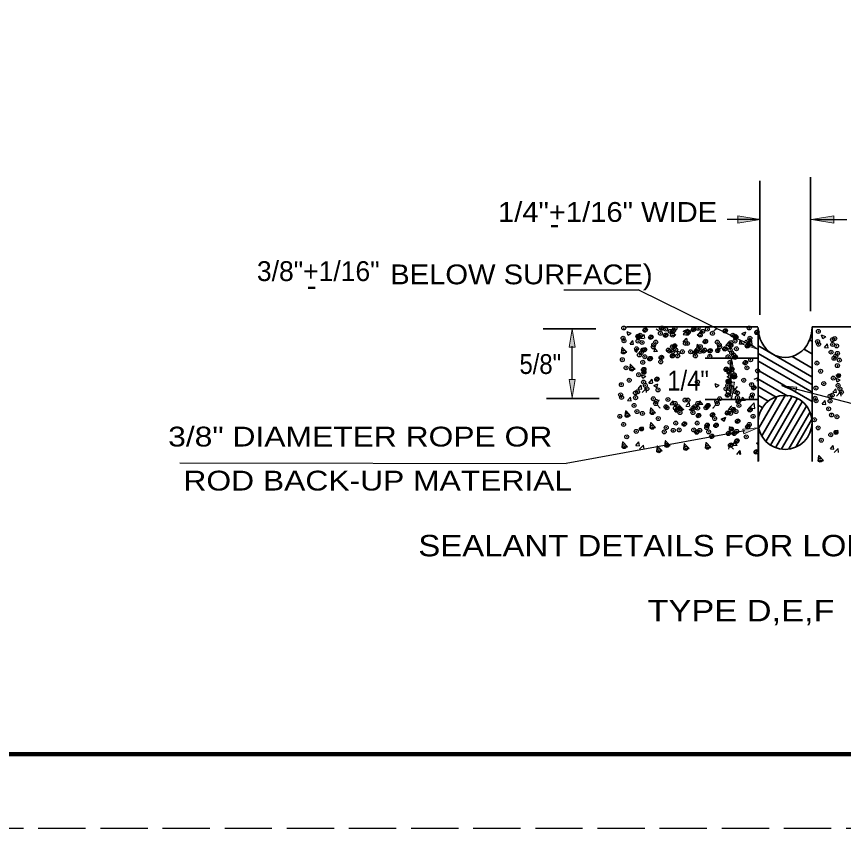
# Model space of a CAD drawing. Extents: x 36.4 to 71.7, y 0.7 to 22.7.
# Drawn here: x 54.42 to 59.98, y 0.74 to 6.21 of the extents above; entities that cross this region are included whole.
import ezdxf

# ---------------------------------------------------------------- set-up
doc = ezdxf.new("R2010")
doc.units = 0
doc.header["$LTSCALE"] = 0.053
doc.header["$PDMODE"] = 32
doc.header["$PDSIZE"] = 0.0265
doc.linetypes.add('LONG_DASHED', pattern=[7.5, 6, -1.5])
doc.layers.add('1', color=7, linetype='Continuous', lineweight=25)
doc.layers.add('3', color=7, linetype='Continuous', lineweight=25)

msp = doc.modelspace()

# ---------------------------------------------------------------- hatches: boundary and pattern name
at = {"layer": '1'}
for points in [[(58.17867, 3.983), (58.13867, 3.983), (58.15867, 4.103), (58.15867, 4.103)], [(59.24908, 3.78958), (59.20908, 3.78958), (59.22908, 3.90958), (59.22908, 3.90958)], [(58.17867, 3.76358), (58.13867, 3.76358), (58.15867, 3.64358), (58.15867, 3.64358)], [(59.24908, 3.74725), (59.20908, 3.74725), (59.22908, 3.62725), (59.22908, 3.62725)]]:
    msp.add_hatch(color=256, dxfattribs=at).paths.add_polyline_path(points)
at = {"layer": '3'}
for points in [[(59.27342, 4.86533), (59.27342, 4.81533), (59.42342, 4.84033), (59.42342, 4.84033)], [(59.91758, 4.86533), (59.91758, 4.81533), (59.76758, 4.84033), (59.76758, 4.84033)], [(59.32317, 4.02942), (59.30817, 3.99967), (59.40492, 3.96958), (59.40492, 3.96958)], [(59.66133, 3.68058), (59.67008, 3.71258), (59.5695, 3.72225), (59.5695, 3.72225)], [(59.31342, 3.39817), (59.30508, 3.4305), (59.40592, 3.43975), (59.40592, 3.43975)]]:
    msp.add_hatch(color=256, dxfattribs=at).paths.add_polyline_path(points)

# ---------------------------------------------------------------- linework, layer by layer
at = {"layer": '1', "lineweight": 35}
for p, q in [((59.76175, 5.126), (59.76175, 4.22383)), ((59.42067, 5.10167), (59.42067, 4.1995)), ((59.40675, 4.118), (58.52292, 4.118)), ((59.77175, 4.11883), (59.77175, 3.2125)), ((59.77175, 4.11883), (60.67808, 4.11883)), ((58.31817, 4.105), (57.96333, 4.105)), ((59.4085, 4.11467), (59.4085, 3.2125)), ((59.7525, 4.03275), (59.77342, 4.02067)), ((59.408, 3.9925), (59.77042, 3.78317)), ((59.71417, 3.97117), (59.7755, 3.93575)), ((58.48983, 3.9425), (58.52542, 3.948)), ((59.40675, 3.908), (59.05192, 3.908)), ((59.40858, 3.94008), (59.77083, 3.73083)), ((59.63767, 3.91917), (59.77217, 3.8415)), ((59.40775, 3.8895), (59.77342, 3.67833)), ((58.54517, 3.82783), (58.58075, 3.83333)), ((59.40692, 3.82708), (59.77158, 3.6165)), ((59.40667, 3.76967), (59.60842, 3.65317)), ((59.40608, 3.7165), (59.53042, 3.64467)), ((59.40942, 3.71983), (59.40967, 3.71967)), ((58.34067, 3.63683), (57.98583, 3.63683)), ((59.40675, 3.63), (59.05192, 3.63)), ((59.40692, 3.65808), (59.47675, 3.61775)), ((59.412, 3.43583), (59.53233, 3.64433)), ((59.43183, 3.3815), (59.59308, 3.66083)), ((59.46108, 3.34775), (59.63467, 3.6485)), ((59.49275, 3.32383), (59.672, 3.63417)), ((59.40875, 3.593), (59.43642, 3.577)), ((59.52858, 3.30925), (59.70533, 3.61533)), ((59.567, 3.29733), (59.73367, 3.586)), ((58.5135, 3.51567), (58.54908, 3.52117)), ((58.68342, 3.53542), (58.719, 3.54092)), ((59.61467, 3.29733), (59.75842, 3.54633)), ((59.66508, 3.31325), (59.76867, 3.49275)), ((58.68342, 3.43658), (58.719, 3.44208)), ((59.41183, 3.42942), (59.41183, 3.21583)), ((58.49375, 3.30617), (58.52933, 3.31167)), ((58.72683, 3.2785), (58.76242, 3.284)), ((58.78217, 3.31408), (58.81775, 3.31958)), ((58.90858, 3.29433), (58.94417, 3.29983)), ((59.05475, 3.30217), (59.09033, 3.30767)), ((59.81333, 3.21525), (59.84892, 3.22075))]:
    msp.add_line(p, q, dxfattribs=at)
at = {"layer": '1'}
for p, q in [((58.5555, 4.07383), (58.52742, 4.0845)), ((58.53558, 4.06042), (58.52742, 4.0845)), ((58.5555, 4.07383), (58.53558, 4.06042)), ((58.61875, 4.04175), (58.638, 4.06475)), ((58.61875, 4.04175), (58.638, 4.06475)), ((58.62208, 4.04508), (58.64133, 4.06808)), ((58.646, 4.043), (58.64133, 4.06808)), ((58.7235, 4.10583), (58.74342, 4.09242)), ((58.8205, 4.05617), (58.825, 4.09417)), ((58.85608, 4.06167), (58.8205, 4.05617)), ((58.85608, 4.06167), (58.825, 4.09417)), ((58.90392, 4.06783), (58.935, 4.10025)), ((58.90392, 4.06783), (58.935, 4.10025)), ((58.90392, 4.06783), (58.93942, 4.06225)), ((58.90392, 4.06783), (58.93942, 4.06225)), ((58.90475, 4.08842), (58.93275, 4.09917)), ((58.90475, 4.08842), (58.93275, 4.09917)), ((58.90725, 4.07117), (58.93833, 4.10358)), ((58.90808, 4.09175), (58.93608, 4.1025)), ((58.94275, 4.06558), (58.93833, 4.10358)), ((58.99775, 4.06167), (59.02883, 4.09417)), ((58.99775, 4.06167), (59.03333, 4.05617)), ((59.03333, 4.05617), (59.02883, 4.09417)), ((59.13033, 4.10583), (59.11042, 4.09242)), ((59.29833, 4.07383), (59.32642, 4.0845)), ((59.29833, 4.07383), (59.31825, 4.06042)), ((59.31825, 4.06042), (59.32642, 4.0845)), ((59.86433, 4.05108), (59.83625, 4.06175)), ((59.84442, 4.03767), (59.83625, 4.06175)), ((58.54742, 4.00325), (58.56667, 4.02617)), ((58.57133, 4.00117), (58.56675, 4.02617)), ((58.61875, 4.04175), (58.64267, 4.03967)), ((58.61875, 4.04175), (58.64267, 4.03967)), ((58.90567, 4.01667), (58.925, 4.03958)), ((58.90567, 4.01667), (58.925, 4.03958)), ((58.909, 4.02), (58.92833, 4.04292)), ((58.909, 4.02), (58.93292, 4.01792)), ((58.93292, 4.01792), (58.92833, 4.04292)), ((59.19258, 3.99158), (59.21183, 4.01458)), ((59.19258, 3.99158), (59.21183, 4.01458)), ((59.19592, 3.99492), (59.21517, 4.01792)), ((59.21983, 3.99283), (59.21517, 4.01792)), ((59.2825, 4.00117), (59.28708, 4.02617)), ((59.30642, 4.00325), (59.28717, 4.02617)), ((59.33075, 4.00158), (59.36192, 4.03408)), ((59.33075, 4.00158), (59.36192, 4.03408)), ((59.33408, 4.00492), (59.36525, 4.03742)), ((59.36967, 3.99942), (59.36533, 4.03742)), ((59.86433, 4.05108), (59.84442, 4.03767)), ((58.15767, 3.764), (58.15767, 3.9895)), ((58.54742, 4.00325), (58.57133, 4.00117)), ((58.57733, 3.96475), (58.6, 3.9735)), ((58.57767, 3.96283), (58.59667, 3.97017)), ((58.5785, 3.95842), (58.59192, 3.94933)), ((58.59192, 3.94925), (58.6, 3.9735)), ((58.70875, 3.95092), (58.71333, 3.976)), ((58.73267, 3.95308), (58.70875, 3.95092)), ((58.73267, 3.95308), (58.71333, 3.976)), ((58.83433, 3.97817), (58.85358, 4.00117)), ((58.83433, 3.97817), (58.85817, 3.97608)), ((58.85817, 3.97608), (58.85358, 4.00117)), ((58.89158, 3.94483), (58.86358, 3.9555)), ((58.87167, 3.93133), (58.86358, 3.9555)), ((58.96225, 3.94483), (58.99025, 3.9555)), ((58.98217, 3.93133), (58.99025, 3.9555)), ((58.99567, 3.97608), (59.00025, 4.00117)), ((59.0195, 3.97817), (58.99567, 3.97608)), ((59.0195, 3.97817), (59.00025, 4.00117)), ((59.12117, 3.95308), (59.1405, 3.976)), ((59.12117, 3.95308), (59.14508, 3.95092)), ((59.14508, 3.95092), (59.1405, 3.976)), ((59.19592, 3.99492), (59.21983, 3.99283)), ((59.30642, 4.00325), (59.2825, 4.00117)), ((59.33408, 4.00492), (59.36967, 3.99942)), ((59.85625, 3.9805), (59.8755, 4.00342)), ((59.85625, 3.9805), (59.88017, 3.97842)), ((59.88017, 3.97842), (59.87558, 4.00342)), ((58.89158, 3.94483), (58.87167, 3.93142)), ((58.96225, 3.94483), (58.98217, 3.93142)), ((59.228, 3.67142), (59.228, 3.89692)), ((58.65275, 3.78375), (58.62475, 3.7945)), ((58.63292, 3.77033), (58.62475, 3.7945)), ((58.62617, 3.81583), (58.65417, 3.8265)), ((58.62617, 3.81583), (58.64608, 3.80233)), ((58.65275, 3.78375), (58.63292, 3.77033)), ((58.64608, 3.80233), (58.65417, 3.8265)), ((59.22767, 3.81583), (59.19967, 3.8265)), ((59.20775, 3.80233), (59.19967, 3.8265)), ((59.20108, 3.78375), (59.22908, 3.7945)), ((59.20108, 3.78375), (59.22092, 3.77033)), ((59.22767, 3.81583), (59.20775, 3.80233)), ((59.22092, 3.77033), (59.22908, 3.7945)), ((59.935, 3.79308), (59.963, 3.80375)), ((59.935, 3.79308), (59.95492, 3.77958)), ((59.95492, 3.77958), (59.963, 3.80375)), ((58.67425, 3.74092), (58.69358, 3.76392)), ((58.67425, 3.74092), (58.69817, 3.73883)), ((58.67483, 3.74158), (58.69358, 3.76392)), ((58.67525, 3.74083), (58.69817, 3.73883)), ((58.67758, 3.74425), (58.69692, 3.76725)), ((58.7015, 3.74208), (58.69692, 3.76725)), ((58.70692, 3.72483), (58.73492, 3.73558)), ((58.72683, 3.71142), (58.73492, 3.73558)), ((59.14692, 3.72483), (59.11892, 3.73558)), ((59.127, 3.71142), (59.11892, 3.73558)), ((59.38233, 3.76633), (59.40925, 3.77667)), ((59.38567, 3.76967), (59.40925, 3.77875)), ((59.40217, 3.75292), (59.40933, 3.77275)), ((59.40217, 3.75292), (59.406, 3.76425)), ((59.4055, 3.75625), (59.40933, 3.76758)), ((59.96158, 3.761), (59.93358, 3.77175)), ((59.94175, 3.74758), (59.93358, 3.77175)), ((59.96158, 3.761), (59.94175, 3.74758)), ((58.60292, 3.70242), (58.62217, 3.72533)), ((58.60292, 3.70242), (58.62675, 3.70025)), ((58.62675, 3.70025), (58.62217, 3.72533)), ((58.62775, 3.67617), (58.655, 3.7045)), ((58.65833, 3.67617), (58.655, 3.7045)), ((58.70692, 3.72483), (58.72683, 3.71142)), ((59.14692, 3.72483), (59.127, 3.71142)), ((59.1955, 3.67617), (59.19883, 3.7045)), ((59.22608, 3.67617), (59.19883, 3.7045)), ((59.22708, 3.70025), (59.23167, 3.72533)), ((59.25092, 3.70242), (59.22708, 3.70025)), ((59.25092, 3.70242), (59.23167, 3.72533)), ((59.248, 3.69067), (59.26733, 3.71367)), ((59.248, 3.69067), (59.26733, 3.71367)), ((59.25133, 3.694), (59.27067, 3.717)), ((59.91175, 3.67967), (59.931, 3.70258)), ((59.91175, 3.67967), (59.93558, 3.6775)), ((59.93558, 3.6775), (59.931, 3.70258)), ((59.93658, 3.65342), (59.96383, 3.68175)), ((59.96717, 3.65342), (59.96383, 3.68175)), ((58.53083, 3.62225), (58.55008, 3.64517)), ((58.53083, 3.62225), (58.55475, 3.62017)), ((58.55475, 3.62017), (58.55017, 3.64517)), ((58.81775, 3.59717), (58.837, 3.62017)), ((58.84158, 3.59508), (58.837, 3.62017)), ((59.01225, 3.59508), (59.01683, 3.62017)), ((59.03608, 3.59717), (59.01683, 3.62017)), ((59.29908, 3.62017), (59.30367, 3.64517)), ((59.323, 3.62225), (59.29908, 3.62017)), ((59.323, 3.62225), (59.30375, 3.64517)), ((59.83967, 3.5995), (59.85892, 3.62242)), ((59.86358, 3.59742), (59.859, 3.62242)), ((58.72925, 3.59117), (58.72992, 3.595)), ((58.74925, 3.57208), (58.72992, 3.595)), ((58.74925, 3.57208), (58.74792, 3.572)), ((58.81775, 3.59717), (58.84158, 3.59508)), ((58.90817, 3.56383), (58.88017, 3.5745)), ((58.88825, 3.55033), (58.88017, 3.5745)), ((58.90817, 3.56383), (58.88825, 3.55042)), ((58.92225, 3.586), (58.94617, 3.58392)), ((58.92225, 3.586), (58.94617, 3.58392)), ((58.92558, 3.58933), (58.94492, 3.61225)), ((58.9495, 3.58725), (58.94492, 3.61225)), ((58.94567, 3.56383), (58.97367, 3.5745)), ((58.94567, 3.56383), (58.96558, 3.55042)), ((58.96558, 3.55033), (58.97367, 3.5745)), ((59.03608, 3.59717), (59.01225, 3.59508)), ((59.10458, 3.57208), (59.12392, 3.595)), ((59.10458, 3.57208), (59.10592, 3.572)), ((59.12458, 3.59117), (59.12392, 3.595)), ((59.20917, 3.56092), (59.22842, 3.58392)), ((59.20917, 3.56092), (59.22842, 3.58392)), ((59.2125, 3.56425), (59.23175, 3.58725)), ((59.2125, 3.56425), (59.23642, 3.56217)), ((59.34733, 3.57092), (59.3785, 3.60342)), ((59.34733, 3.57092), (59.3785, 3.60342)), ((59.35067, 3.57425), (59.38183, 3.60675)), ((59.35067, 3.57425), (59.38625, 3.56875)), ((59.38625, 3.56875), (59.38192, 3.60675)), ((59.83967, 3.5995), (59.86358, 3.59742)), ((59.16008, 3.49667), (59.18808, 3.5075)), ((59.16008, 3.49667), (59.18808, 3.5075)), ((59.16342, 3.5), (59.19142, 3.51083)), ((58.60958, 3.43483), (58.63758, 3.4455)), ((58.60958, 3.43483), (58.6295, 3.42133)), ((58.6295, 3.42133), (58.63758, 3.4455)), ((59.24425, 3.43483), (59.21625, 3.4455)), ((59.22433, 3.42133), (59.21625, 3.4455)), ((59.24425, 3.43483), (59.22433, 3.42133)), ((59.91842, 3.41208), (59.94642, 3.42275)), ((59.91842, 3.41208), (59.93833, 3.39858)), ((59.93833, 3.39858), (59.94642, 3.42275)), ((58.58633, 3.32142), (58.60558, 3.34433)), ((58.61017, 3.31925), (58.60558, 3.34433)), ((59.24367, 3.31925), (59.24825, 3.34433)), ((59.2675, 3.32142), (59.24825, 3.34433)), ((59.39892, 3.33567), (59.4125, 3.34092)), ((59.39892, 3.33567), (59.40917, 3.33958)), ((59.40225, 3.339), (59.4125, 3.34292)), ((59.40225, 3.339), (59.41258, 3.332)), ((58.58633, 3.32142), (58.61017, 3.31925)), ((58.61117, 3.29517), (58.63842, 3.3235)), ((58.64175, 3.29517), (58.63842, 3.3235)), ((59.21208, 3.29517), (59.21542, 3.3235)), ((59.24267, 3.29517), (59.21542, 3.3235)), ((59.2675, 3.32142), (59.24367, 3.31925)), ((59.26458, 3.26), (59.28392, 3.283)), ((59.26458, 3.26), (59.28392, 3.283)), ((59.26792, 3.26333), (59.28725, 3.28633)), ((59.28858, 3.25792), (59.28392, 3.283)), ((59.29192, 3.26125), (59.28725, 3.28633)), ((59.39892, 3.33567), (59.40925, 3.32867)), ((59.39892, 3.33567), (59.41258, 3.32642)), ((59.89517, 3.29867), (59.91442, 3.32158)), ((59.89517, 3.29867), (59.919, 3.2965)), ((59.919, 3.2965), (59.91442, 3.32158)), ((59.92, 3.27242), (59.94725, 3.30075)), ((59.95058, 3.27242), (59.94725, 3.30075))]:
    msp.add_line(p, q, dxfattribs=at)
at = {"layer": '1', "linetype": 'LONG_DASHED'}
msp.add_line((71.60442, 0.74442), (36.40442, 0.74442), dxfattribs=at)
at = {"layer": '1', "lineweight": 158}
msp.add_lwpolyline([(71.52108, 22.24442), (71.52108, 1.24442), (39.02108, 1.24442)], dxfattribs=at)
at = {"layer": '1', "lineweight": 13}
for points in [[(58.17867, 3.983), (58.13867, 3.983), (58.15867, 4.103), (58.15867, 4.103)], [(59.24908, 3.78958), (59.20908, 3.78958), (59.22908, 3.90958), (59.22908, 3.90958)], [(58.17867, 3.76358), (58.13867, 3.76358), (58.15867, 3.64358), (58.15867, 3.64358)], [(59.24908, 3.74725), (59.20908, 3.74725), (59.22908, 3.62725), (59.22908, 3.62725)]]:
    msp.add_lwpolyline(points, close=True, dxfattribs=at)
at = {"layer": '1', "lineweight": 35}
for points in [[(58.48983, 3.9425), (58.49433, 3.9805), (58.52542, 3.948)], [(58.54517, 3.82783), (58.54967, 3.86583), (58.58075, 3.83333)], [(58.68342, 3.53542), (58.68792, 3.57342), (58.719, 3.54092)], [(58.5135, 3.51567), (58.518, 3.55367), (58.54908, 3.52117)], [(58.68342, 3.43658), (58.68792, 3.47458), (58.719, 3.44208)], [(58.49375, 3.30617), (58.49825, 3.34417), (58.52933, 3.31167)], [(58.78217, 3.31408), (58.78667, 3.35208), (58.81775, 3.31958)], [(59.05475, 3.30217), (59.05925, 3.34017), (59.09033, 3.30767)], [(58.72683, 3.2785), (58.73133, 3.3165), (58.76242, 3.284)], [(58.90858, 3.29433), (58.91308, 3.33233), (58.94417, 3.29983)], [(59.81333, 3.21525), (59.81783, 3.25325), (59.84892, 3.22075)]]:
    msp.add_lwpolyline(points, dxfattribs=at)
at = {"layer": '1'}
for points in [[(59.16008, 3.49667), (59.18, 3.48325), (59.18817, 3.50742)], [(59.16008, 3.49667), (59.18, 3.48325), (59.18817, 3.50742)], [(59.16342, 3.5), (59.18333, 3.48658), (59.1915, 3.51075)]]:
    msp.add_lwpolyline(points, dxfattribs=at)
at = {"layer": '1', "lineweight": 35}
msp.add_circle((59.59012, 3.47625), 0.18163, dxfattribs=at)
for centre in [(59.61147, 4.27388), (59.61481, 4.27721)]:
    msp.add_arc(centre, 1.09098, 216.48016, 217.04764, dxfattribs=at)
msp.add_ellipse((59.59012, 4.11676), major_axis=(-0.00234, 0.20431), ratio=0.888967, start_param=1.5707963, end_param=4.712389, dxfattribs=at)
at = {"layer": '1'}
for p in [(58.50517, 4.11083), (58.75858, 4.10758), (58.76192, 4.11092), (58.84925, 4.10858), (59.00458, 4.10858), (59.34867, 4.11083), (58.60042, 4.05533), (58.60333, 4.05075), (58.60667, 4.05408), (58.61525, 4.06283), (58.64742, 4.09592), (58.65075, 4.09925), (58.68867, 4.05067), (58.752, 4.07533), (58.78542, 4.06058), (58.78625, 4.10308), (58.78875, 4.06392), (58.81725, 4.08842), (58.83433, 4.06308), (58.83667, 4.09083), (58.84, 4.09417), (58.93692, 4.0805), (58.94025, 4.08383), (58.97208, 4.09858), (58.97542, 4.10192), (59.0195, 4.06308), (59.03658, 4.08842), (59.06758, 4.10308), (59.10183, 4.07533), (59.18567, 4.08958), (59.189, 4.09292), (59.23858, 4.06283), (59.25342, 4.05533), (59.261, 4.04983), (59.39917, 4.08058), (59.4025, 4.08392), (59.814, 4.08808), (58.50033, 4.04217), (58.50675, 4.02483), (58.60108, 4.023), (58.62833, 4.01342), (58.68533, 4.04733), (58.70642, 3.99775), (58.72033, 4.01583), (58.92, 4.00683), (58.93383, 4.00683), (59.05233, 4.01825), (59.05567, 4.02158), (59.1335, 4.01583), (59.14742, 3.99775), (59.2255, 4.01342), (59.226, 3.99425), (59.25275, 4.023), (59.25767, 4.0465), (59.33933, 3.99242), (59.34708, 4.02483), (59.3535, 4.04217), (59.80917, 4.01942), (59.81558, 4.00208), (59.90925, 4.03258), (59.90992, 4.00025), (59.92408, 4.04008), (58.50367, 3.94942), (58.59108, 3.97108), (58.62208, 3.944), (58.63342, 3.96308), (58.64258, 3.96275), (58.64592, 3.96608), (58.70283, 3.98392), (58.80467, 3.96208), (58.81242, 3.95525), (58.83367, 3.98517), (58.83567, 3.95308), (58.84458, 3.98833), (58.84792, 3.99167), (58.85442, 3.964), (58.89933, 3.95083), (58.9545, 3.95083), (58.98942, 3.95083), (58.99275, 3.95417), (58.99942, 3.964), (59.01817, 3.95308), (59.02017, 3.98517), (59.04142, 3.95525), (59.04917, 3.96208), (59.08433, 3.95592), (59.08767, 3.95925), (59.13708, 3.95925), (59.151, 3.98392), (59.18442, 3.96917), (59.18775, 3.9725), (59.22042, 3.96308), (59.22267, 3.99092), (59.23175, 3.944), (59.26275, 3.97108), (59.336, 3.98908), (59.89992, 3.94833), (59.93717, 3.99067), (59.94225, 3.94033), (58.49525, 3.89758), (58.61042, 3.92958), (58.64675, 3.9175), (58.68025, 3.90275), (58.68067, 3.90325), (58.68358, 3.90608), (58.684, 3.90658), (58.75383, 3.883), (58.75608, 3.91083), (58.75942, 3.91417), (58.83167, 3.92267), (58.835, 3.926), (58.86675, 3.92308), (58.98708, 3.92308), (59.08392, 3.92042), (59.20708, 3.9175), (59.24342, 3.92958), (59.25283, 3.91333), (59.25617, 3.91667), (59.35858, 3.89758), (59.91925, 3.90683), (59.93092, 3.92125), (59.95558, 3.89475), (58.5205, 3.843), (58.559, 3.83475), (58.63317, 3.88025), (58.63767, 3.82958), (58.641, 3.83292), (59.192, 3.8315), (59.19533, 3.83483), (59.22067, 3.88025), (59.23067, 3.83133), (59.234, 3.83467), (59.32125, 3.87617), (59.32458, 3.8795), (59.33333, 3.843), (59.80408, 3.87483), (59.942, 3.8575), (58.6055, 3.7965), (58.64075, 3.8125), (59.21308, 3.8125), (59.24167, 3.7835), (59.248, 3.78017), (59.24833, 3.7965), (59.25017, 3.7835), (59.25133, 3.7835), (59.40558, 3.82242), (59.82933, 3.82025), (59.91433, 3.77375), (59.94958, 3.78975), (58.48858, 3.72983), (58.5415, 3.75983), (58.63808, 3.74708), (58.65, 3.72442), (58.7265, 3.76492), (58.72983, 3.76825), (59.0005, 3.7475), (59.20383, 3.72442), (59.20617, 3.75225), (59.2095, 3.75558), (59.21575, 3.74708), (59.31233, 3.75983), (59.36525, 3.72983), (59.85033, 3.73708), (59.94692, 3.72433), (58.48375, 3.66117), (58.58383, 3.67433), (58.59867, 3.68183), (58.66075, 3.70167), (58.73542, 3.69433), (59.19308, 3.70167), (59.20225, 3.65892), (59.20558, 3.66225), (59.25517, 3.68183), (59.27, 3.67433), (59.37008, 3.66117), (59.37808, 3.70683), (59.38142, 3.71017), (59.79742, 3.70708), (59.9075, 3.65908), (59.95883, 3.70167), (59.96958, 3.67892), (58.49017, 3.64383), (58.5845, 3.642), (58.70375, 3.63483), (58.71942, 3.60292), (58.723, 3.61675), (58.802, 3.62992), (58.85025, 3.60417), (58.91725, 3.62583), (58.93658, 3.62583), (59.00358, 3.60417), (59.13083, 3.61675), (59.13442, 3.60292), (59.15008, 3.63483), (59.26933, 3.642), (59.27425, 3.61583), (59.27758, 3.61917), (59.36367, 3.64383), (59.79258, 3.63842), (59.799, 3.62108), (59.89267, 3.65158), (59.89333, 3.61925), (58.5745, 3.59008), (58.59383, 3.54858), (58.78808, 3.58108), (58.79583, 3.57425), (58.85225, 3.57208), (58.86117, 3.55767), (58.8645, 3.561), (58.871, 3.583), (58.88275, 3.56983), (58.97108, 3.56983), (58.98283, 3.583), (59.00158, 3.57208), (59.058, 3.57425), (59.06575, 3.58108), (59.06892, 3.58758), (59.07225, 3.59092), (59.23925, 3.56025), (59.24258, 3.56358), (59.26, 3.54858), (59.27933, 3.59008), (59.35258, 3.55842), (59.35592, 3.56175), (59.88333, 3.56733), (58.47867, 3.51658), (58.52733, 3.52258), (58.63017, 3.5365), (58.69725, 3.54233), (58.73725, 3.502), (58.88333, 3.54208), (58.9705, 3.54208), (59.006, 3.52017), (59.00933, 3.5235), (59.10092, 3.52525), (59.10425, 3.52858), (59.11658, 3.502), (59.201, 3.5385), (59.20433, 3.54183), (59.22367, 3.5365), (59.37517, 3.51658), (59.7875, 3.49383), (59.90267, 3.52583), (59.939, 3.51375), (58.50392, 3.462), (58.69725, 3.4435), (58.79092, 3.44108), (58.85508, 3.47108), (58.91075, 3.46358), (58.91408, 3.46692), (58.99875, 3.47108), (59.06292, 3.44108), (59.06408, 3.4545), (59.06742, 3.45783), (59.12425, 3.45458), (59.12758, 3.45792), (59.26942, 3.48267), (59.27275, 3.486), (59.33783, 3.4455), (59.34117, 3.44883), (59.34992, 3.462), (59.81275, 3.43925), (58.58892, 3.4155), (58.62417, 3.4315), (58.7775, 3.41208), (58.83775, 3.4225), (58.87767, 3.42517), (58.97617, 3.42517), (58.99508, 3.40983), (58.99842, 3.41317), (59.01608, 3.4225), (59.07633, 3.41208), (59.09583, 3.38067), (59.09917, 3.384), (59.20858, 3.40083), (59.21192, 3.40417), (59.22967, 3.4315), (59.24725, 3.40067), (59.25058, 3.404), (59.26492, 3.4155), (59.89775, 3.39275), (59.933, 3.40875), (58.52492, 3.37883), (59.22608, 3.32492), (59.26458, 3.3495), (59.26792, 3.35283), (59.32892, 3.37883), (59.83375, 3.35608), (58.50758, 3.31308), (58.74067, 3.28542), (58.796, 3.321), (58.92242, 3.30125), (59.06858, 3.30908), (59.22275, 3.32158), (59.39467, 3.27617), (59.398, 3.2795), (59.82717, 3.22217)]:
    msp.add_point(p, dxfattribs=at)
at = {"layer": '3'}
for p, q in [((59.42017, 4.84142), (59.20175, 4.84142)), ((59.78783, 4.84142), (60.00625, 4.84142)), ((58.10158, 4.36817), (58.608, 4.36817)), ((59.3795, 3.98483), (58.60158, 4.36817)), ((61.154, 3.31083), (59.56767, 3.72433)), ((59.31975, 3.41858), (58.11858, 3.20058)), ((55.51833, 3.203), (58.11858, 3.20058))]:
    msp.add_line(p, q, dxfattribs=at)
at = {"layer": '3', "lineweight": 13}
for points in [[(59.27342, 4.86533), (59.27342, 4.81533), (59.42342, 4.84033), (59.42342, 4.84033)], [(59.91758, 4.86533), (59.91758, 4.81533), (59.76758, 4.84033), (59.76758, 4.84033)], [(59.32317, 4.02942), (59.30817, 3.99967), (59.40492, 3.96958), (59.40492, 3.96958)], [(59.66133, 3.68058), (59.67008, 3.71258), (59.5695, 3.72225), (59.5695, 3.72225)], [(59.31342, 3.39817), (59.30508, 3.4305), (59.40592, 3.43975), (59.40592, 3.43975)]]:
    msp.add_lwpolyline(points, close=True, dxfattribs=at)

# ---------------------------------------------------------------- texts
at = {"layer": '1'}
for s, width, p in [('1/4"+1/16" WIDE', 1.1, (57.659, 4.82492)), ('-', 1.1, (58.007, 4.74442)), ('-', 1.1, (56.37283, 4.32942)), ('5/8"', 0.9, (57.8035, 3.80183)), ('1/4"', 0.9, (58.79767, 3.69017)), ('3/8" DIAMETER ROPE OR', 1.2, (55.44017, 3.31383)), ('ROD BACK-UP MATERIAL', 1.2, (55.54283, 3.01767))]:
    msp.add_text(s, height=0.1333, dxfattribs=dict(at, width=width)).set_placement(p)
msp.add_text('3/8"+1/16" ', height=0.1333, dxfattribs=at).set_placement((56.03708, 4.42692))
at = {"layer": '3'}
for s, height, width, p in [('BELOW SURFACE)', 0.1333, 1.1, (56.93425, 4.40508)), ('SEALANT DETAILS FOR LONGITUDINAL JOINT', 0.144, 1.15, (57.123, 2.57517)), ('TYPE D,E,F', 0.144, 1.2, (58.66458, 2.13742))]:
    msp.add_text(s, height=height, dxfattribs=dict(at, width=width)).set_placement(p)

doc.saveas('drawing.dxf')
